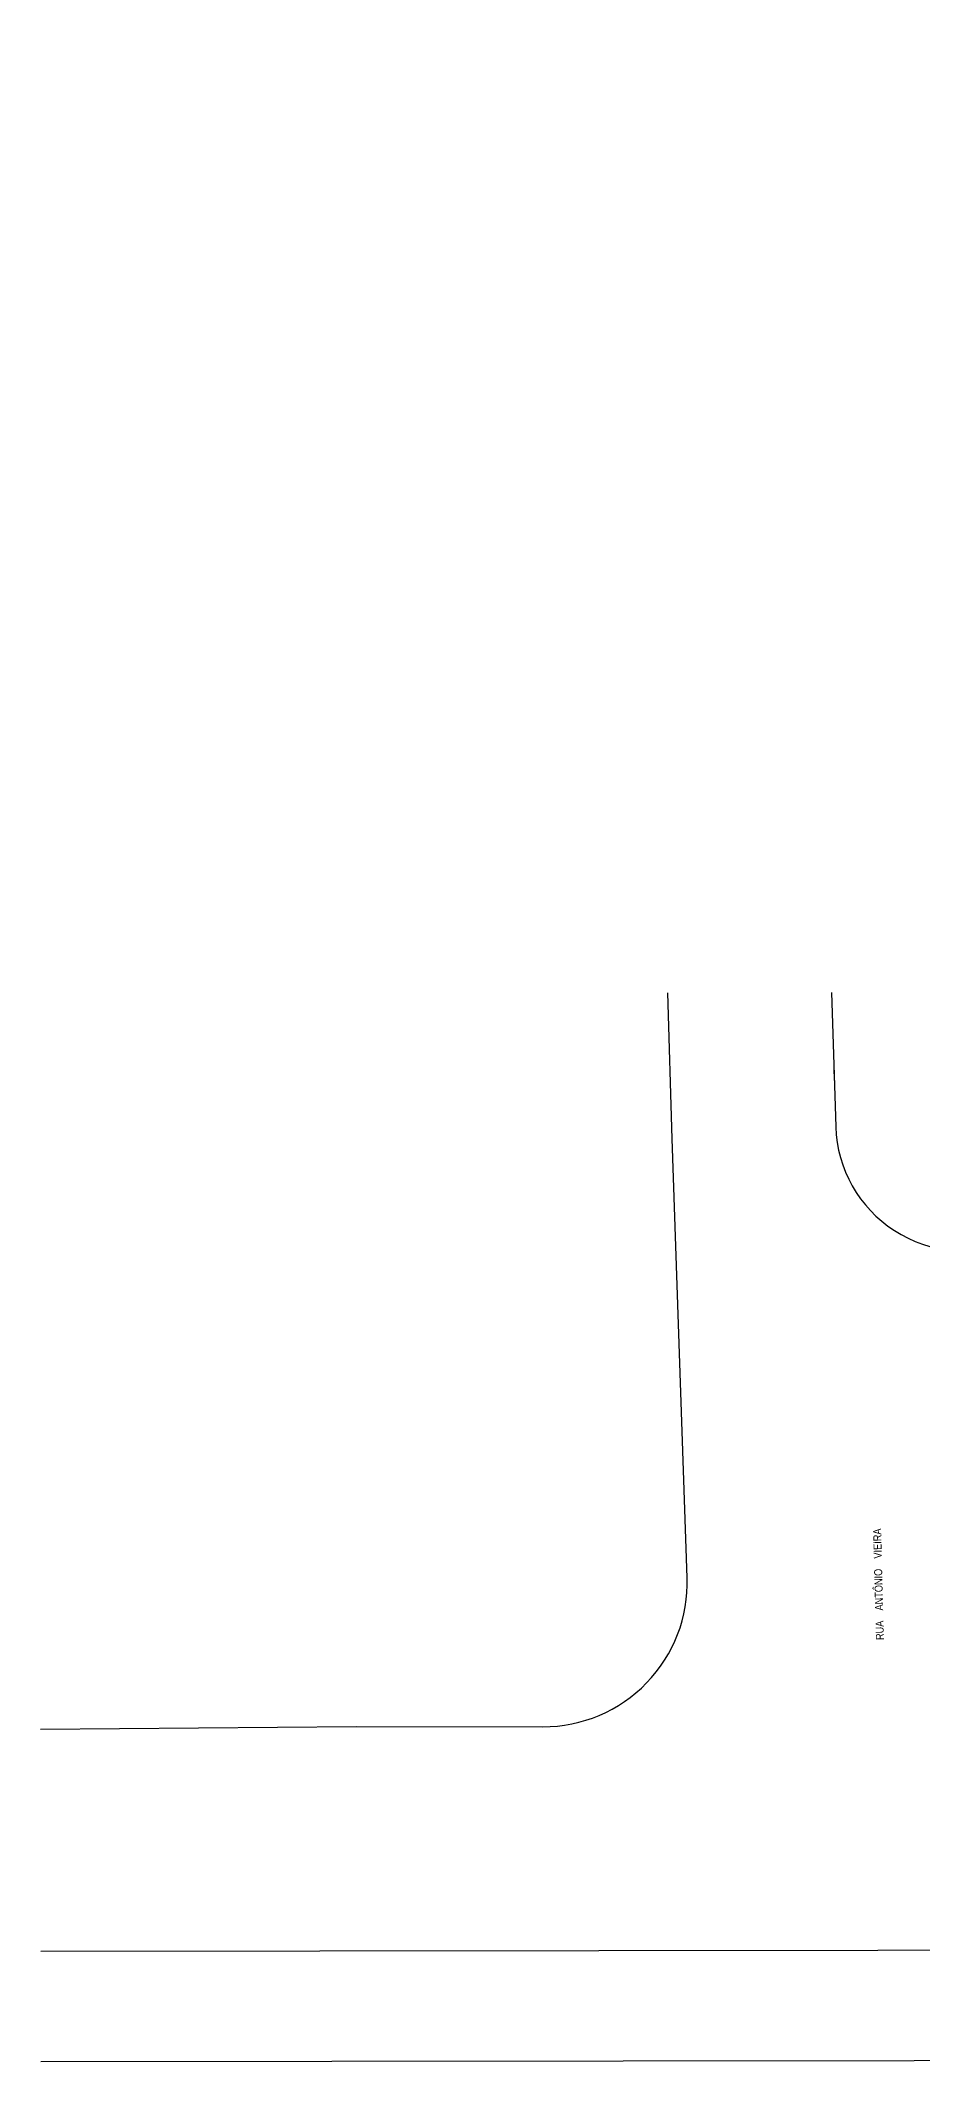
# Model space of a CAD drawing. Header units: metres. Extents: x -208 to 570, y -18 to 184.
# Drawn here: x -132.9 to -105.3, y -18 to 45.2 of the extents above; entities that cross this region are included whole.
import ezdxf

# ---------------------------------------------------------------- set-up
doc = ezdxf.new("R2010")
doc.units = ezdxf.units.M
doc.layers.add('ARQ-ALV ACAB', color=4, linetype='Continuous')
doc.layers.add('ARQ-AUX1', color=1, linetype='Continuous')
doc.styles.add('Adesa', font='ARIALN.TTF')

# ---------------------------------------------------------------- blocks, each defined once
blk = doc.blocks.new('terreno + circ vert')
at = {"layer": 'ARQ-AUX1'}
for points in [[(-108.1435, 15.4387), (-108.0132, 11.2444, 0.5256856), (-102.4716, 7.6784), (-85.2527, 14.881), (-77.0823, 18.2944), (-68.6961, 21.8707), (-34.2915, 36.5881, 0.3100349), (-31.8672, 40.4096), (-32.0392, 45.1872)], [(-132.8647, -7.5685), (-122.9867, -7.4855), (-117.1636, -7.4976, 0.4248522), (-112.6568, -2.8442), (-113.1245, 10.8662), (-113.2611, 15.4321)]]:
    blk.add_lwpolyline(points, format="xyb", dxfattribs=at)
for points in [[(-108.0705, 13.0874), (-108.0582, 12.6954)], [(-132.8558, -14.5091), (76.3731, -14.2627)], [(-132.8514, -17.9591), (76.3775, -17.7127)]]:
    blk.add_lwpolyline(points, dxfattribs=at)
at = {"color": 2, "style": 'Adesa'}
blk.add_text('RUA    ANTÔNIO    VIEIRA', height=0.25, rotation=91.461709, dxfattribs=at).set_placement((-106.5075, -4.7858))

msp = doc.modelspace()

# ---------------------------------------------------------------- block references
at = {"layer": 'ARQ-ALV ACAB'}
msp.add_blockref('terreno + circ vert', (0, 0, 0), dxfattribs=at)

doc.saveas('drawing.dxf')
